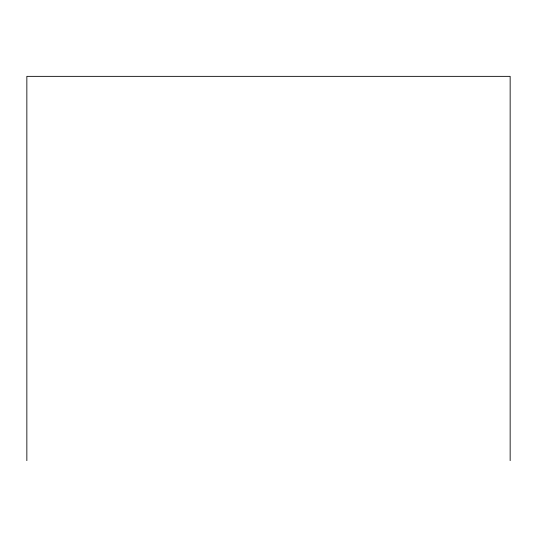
<?xml version="1.0" encoding="UTF-8"?>
<svg xmlns="http://www.w3.org/2000/svg" width="537" height="537" viewBox="0 0 537 537"><rect width="100%" height="100%" fill="white"/><g stroke="black" fill="none" stroke-linecap="round" stroke-linejoin="round"><path stroke-width="0.81" d="M510.15 460.645L510.15 76.355L26.85 76.355L26.85 460.645"/></g></svg>
